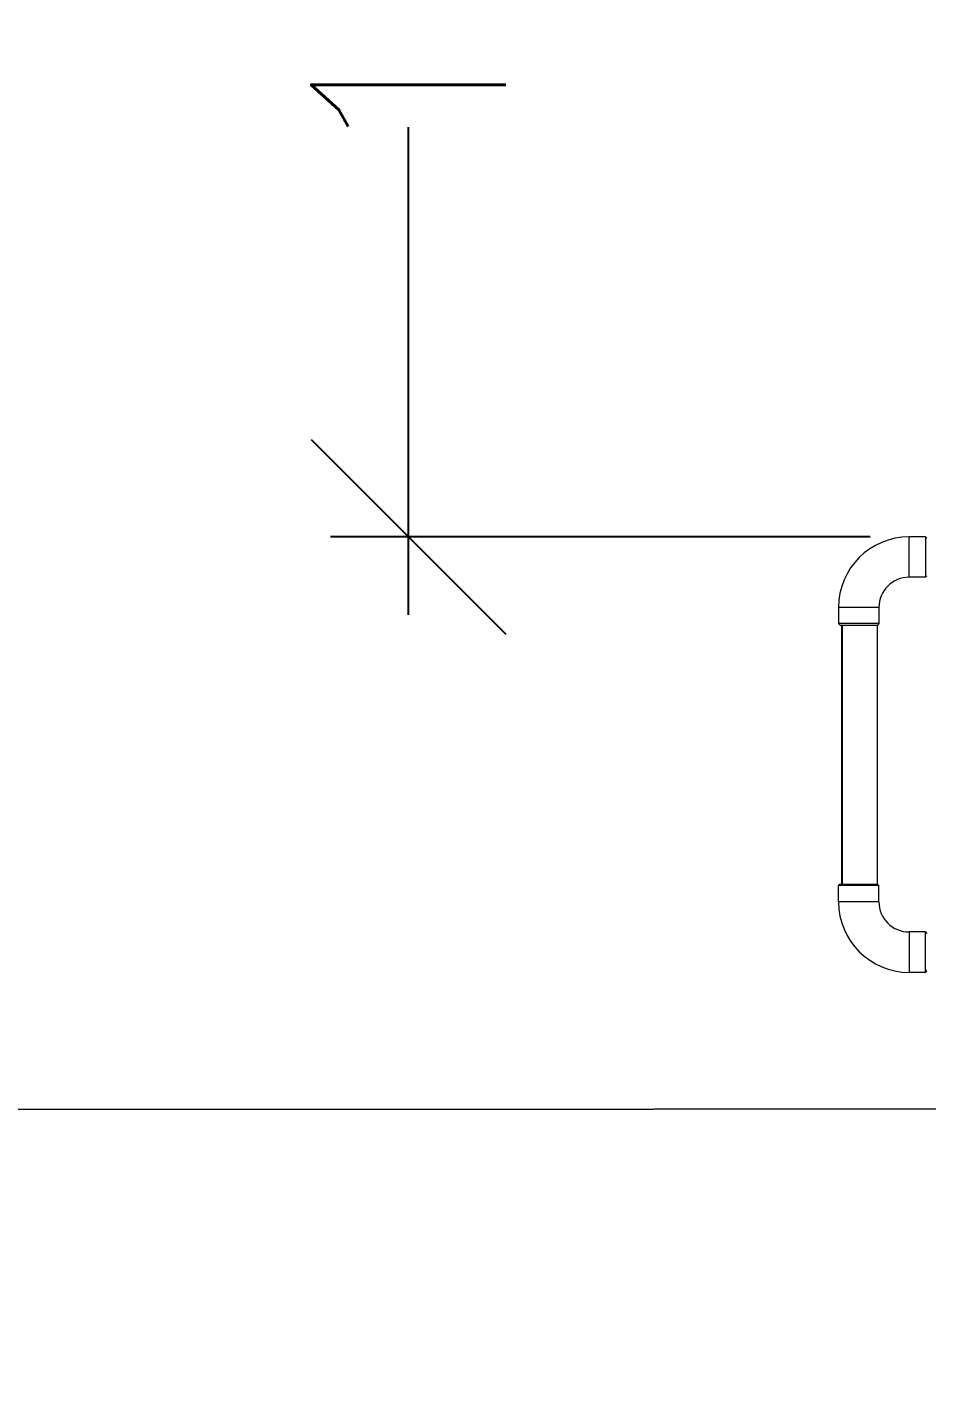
# Model space of a CAD drawing. Header units: inches. Extents: x 6 to 183294, y -48183 to 78918.
# Drawn here: x 149626 to 150782, y 41290 to 43035 of the extents above; entities that cross this region are included whole.
import ezdxf

# ---------------------------------------------------------------- set-up
doc = ezdxf.new("R2010")
doc.units = ezdxf.units.IN
doc.header["$MEASUREMENT"] = 0
doc.header["$PDMODE"] = 35
for name, color, linetype, lineweight in [('Aristas tangentes visibles(Kider)', 8, 'Continuous', 0), ('Aristas visibles(Kider)', 8, 'Continuous', 0), ('CASH COUNTERS', 8, 'Continuous', 0), ('DIM', 8, 'Continuous', 0), ('SDA_DIM', 8, 'Continuous', 5)]:
    doc.layers.add(name, color=color, linetype=linetype, lineweight=lineweight)
doc.styles.get("Standard").update_dxf_attribs({"font": 'txt.shx'})
doc.dimstyles.new('1-10', dxfattribs={"dimscale": 0.15, "dimtxt": 2.5, "dimasz": 2.5, "dimexe": 1, "dimexo": 0.5, "dimgap": 0.09, "dimtad": 0, "dimdec": 3, "dimzin": 0, "dimdsep": 46, "dimtxsty": 'Standard', "dimblk": 'OBLIQUE', "dimcen": 2.5, "dimdle": 1, "dimadec": 0, "dimazin": 0, "dimtfac": 1, "dimtdec": 3, "dimtofl": 0, "dimtmove": 0, "dimatfit": 3, "dimfxl": 0, "dimtolj": 1, "dimtzin": 0, "dimarcsym": 0})
doc.dimstyles.new('SDA-100', dxfattribs={"dimtxt": 0.2, "dimasz": 0.18, "dimexe": 0.18, "dimexo": 0.0625, "dimgap": 0.015, "dimtad": 0, "dimzin": 0, "dimdsep": 46, "dimtxsty": 'Standard', "dimblk": 'ARCHTICK', "dimcen": 0.09, "dimclrd": 27, "dimclre": 27, "dimclrt": 21, "dimadec": 0, "dimazin": 0, "dimtfac": 1, "dimtofl": 0, "dimtmove": 1, "dimatfit": 3, "dimfxl": 0, "dimtolj": 1, "dimtzin": 0, "dimlwd": -1, "dimlwe": -1, "dimarcsym": 0})

# ---------------------------------------------------------------- blocks, each defined once
blk = doc.blocks.new('_ArchTick')
at = {"color": 0, "const_width": 0.15}
blk.add_lwpolyline([(-0.5, -0.5), (0.5, 0.5)], dxfattribs=at)
blk = doc.blocks.new('*D781')
at = {"layer": 'Defpoints', "color": 0}
for p in [(152745, 41645.4), (148119.2, 41515.6), (152745, 41290)]:
    blk.add_point(p, dxfattribs=at)
at = {"layer": 'SDA_DIM', "color": 27}
for p, q in [((148119.2, 41515.7), (148119.2, 41645.5)), ((148119.2, 41645.4), (150431.5, 41645.4)), ((152745, 41645.4), (150432.7, 41645.4)), ((152745, 41290), (152745, 41645.5))]:
    blk.add_line(p, q, dxfattribs=at)
at = {"layer": 'SDA_DIM', "color": 27, "xscale": 0.18, "yscale": 0.18, "zscale": 0.18, "rotation": 180}
blk.add_blockref('_ArchTick', (148119.2, 41645.4), dxfattribs=at)
at = {"layer": 'SDA_DIM', "color": 27, "xscale": 0.18, "yscale": 0.18, "zscale": 0.18}
blk.add_blockref('_ArchTick', (152745, 41645.4), dxfattribs=at)
at = {"layer": 'SDA_DIM', "color": 21, "insert": (150432.1, 41645.4), "char_height": 0.2, "attachment_point": 5}
blk.add_mtext('\\A1;4625.78', dxfattribs=at)
blk = doc.blocks.new('A$C110C25FA')
at = {"layer": 'Aristas tangentes visibles(Kider)', "color": 3}
for p, q in [((-1045.7, 2218.8), (-1045.7, 2219.7)), ((-1045.7, 2218.1), (-1045.7, 2218.8)), ((-1045.7, 2218.1), (-1045.7, 2218.1)), ((-1045.7, 2213.1), (-1045.7, 2218.1)), ((-1045.7, 2207.9), (-1045.7, 2213.1))]:
    blk.add_line(p, q, dxfattribs=at)
at = {"layer": 'Aristas tangentes visibles(Kider)', "color": 1}
for p, q in [((-667.6, 2218.8), (-667.6, 2219.7)), ((-667.6, 2218.1), (-667.6, 2218.8)), ((-667.6, 2218.1), (-667.6, 2218.1)), ((-667.6, 2213.1), (-667.6, 2218.1)), ((-1045.7, 2173.1), (-1045.7, 2207.9)), ((-667.6, 2207.9), (-667.6, 2213.1)), ((-667.6, 2173.1), (-667.6, 2207.9)), ((-1045.7, 2167.9), (-1045.7, 2173.1)), ((-667.6, 2167.9), (-667.6, 2173.1)), ((-1135.4, 2129.1), (-1136.4, 2129.1)), ((-1134.8, 2129.1), (-1135.4, 2129.1)), ((-1134.7, 2129.1), (-1134.8, 2129.1)), ((-1129.7, 2129.1), (-1134.7, 2129.1)), ((-1124.5, 2129.1), (-1129.7, 2129.1)), ((-1089.7, 2129.1), (-1124.5, 2129.1)), ((-1084.5, 2129.1), (-1089.7, 2129.1)), ((-628.7, 2129.1), (-623.6, 2129.1)), ((-623.6, 2129.1), (-588.7, 2129.1)), ((-588.7, 2129.1), (-583.5, 2129.1)), ((-583.5, 2129.1), (-578.5, 2129.1)), ((-578.5, 2129.1), (-577.8, 2129.1)), ((-578.5, 2129.1), (-578.5, 2129.1)), ((-577.8, 2129.1), (-576.9, 2129.1))]:
    blk.add_line(p, q, dxfattribs=at)
at = {"layer": 'Aristas tangentes visibles(Kider)', "color": 92, "true_color": 0x00db00}
for p, q in [((-1023, 2214.7), (-690.2, 2214.7)), ((-1023, 2169.9), (-690.2, 2169.9))]:
    blk.add_line(p, q, dxfattribs=at)
at = {"layer": 'Aristas visibles(Kider)', "color": 3}
for p, q in [((-1045.7, 2219.7), (-1024.8, 2219.7)), ((-1024.8, 2218.8), (-1024.8, 2219.7)), ((-1023, 2217.9), (-1024.8, 2219.7)), ((-1024.8, 2218.1), (-1024.8, 2218.8)), ((-1024.8, 2213.1), (-1024.8, 2218.1)), ((-1024.8, 2218.1), (-1024.8, 2218.1)), ((-1024.8, 2207.9), (-1024.8, 2213.1))]:
    blk.add_line(p, q, dxfattribs=at)
at = {"layer": 'Aristas visibles(Kider)', "color": 1}
for p, q in [((-1023, 2217.9), (-1023, 2169.7)), ((-690.2, 2217.9), (-688.4, 2219.7)), ((-690.2, 2217.9), (-690.2, 2169.7)), ((-688.4, 2218.8), (-688.4, 2219.7)), ((-667.6, 2219.7), (-688.4, 2219.7)), ((-688.4, 2218.1), (-688.4, 2218.8)), ((-688.4, 2213.1), (-688.4, 2218.1)), ((-688.4, 2218.1), (-688.4, 2218.1)), ((-1024.8, 2173.1), (-1024.8, 2207.9)), ((-688.4, 2207.9), (-688.4, 2213.1)), ((-688.4, 2173.1), (-688.4, 2207.9)), ((-1045.7, 2167.9), (-1024.8, 2167.9)), ((-1024.8, 2167.9), (-1024.8, 2173.1)), ((-1024.8, 2167.9), (-1023, 2169.7)), ((-688.4, 2167.9), (-690.2, 2169.7)), ((-688.4, 2167.9), (-688.4, 2173.1)), ((-667.6, 2167.9), (-688.4, 2167.9)), ((-1136.4, 2108.2), (-1136.4, 2129.1)), ((-1084.5, 2108.2), (-1084.5, 2129.1)), ((-628.7, 2108.2), (-628.7, 2129.1)), ((-576.9, 2108.2), (-576.9, 2129.1)), ((-1136.4, 2108.2), (-1135.4, 2108.2)), ((-1136.4, 2108.2), (-1134.5, 2106.4)), ((-1135.4, 2108.2), (-1134.8, 2108.2)), ((-1134.8, 2108.2), (-1134.7, 2108.2)), ((-1134.7, 2108.2), (-1129.7, 2108.2)), ((-1129.7, 2108.2), (-1124.5, 2108.2)), ((-1124.5, 2108.2), (-1089.7, 2108.2)), ((-1089.7, 2108.2), (-1084.5, 2108.2)), ((-1084.5, 2108.2), (-1086.3, 2106.4)), ((-623.6, 2108.2), (-628.7, 2108.2)), ((-628.7, 2108.2), (-626.9, 2106.4)), ((-588.7, 2108.2), (-623.6, 2108.2)), ((-583.5, 2108.2), (-588.7, 2108.2)), ((-578.5, 2108.2), (-583.5, 2108.2)), ((-576.9, 2108.2), (-578.7, 2106.4)), ((-577.8, 2108.2), (-578.5, 2108.2)), ((-578.5, 2108.2), (-578.5, 2108.2)), ((-576.9, 2108.2), (-577.8, 2108.2))]:
    blk.add_line(p, q, dxfattribs=at)
at = {"layer": 'Aristas visibles(Kider)', "color": 92, "true_color": 0x00db00}
for p, q in [((-1023, 2215.8), (-690.2, 2215.8)), ((-1023, 2169.8), (-690.2, 2169.8))]:
    blk.add_line(p, q, dxfattribs=at)
at = {"layer": 'Aristas visibles(Kider)', "color": 1, "flags": 128}
blk.add_lwpolyline([(-1134.8, 2108.2), (-1134.3, 2107.8), (-1133.8, 2107.3), (-1133.5, 2107.1), (-1133.4, 2107), (-1133.3, 2106.9), (-1133.2, 2106.8), (-1133.2, 2106.7), (-1133.1, 2106.7), (-1133.1, 2106.6)], dxfattribs=at)
at = {"layer": 'Aristas visibles(Kider)', "color": 1}
for centre, radius, start, end in [((-1045.7, 2129.1), 90.7, 90, 180), ((-667.6, 2129.1), 90.7, 0, 90), ((-1045.7, 2129.1), 38.8, 90, 180), ((-667.6, 2129.1), 38.8, 0, 90)]:
    blk.add_arc(centre, radius, start, end, dxfattribs=at)
blk = doc.blocks.new('_Oblique')
at = {"color": 0, "linetype": 'ByBlock', "lineweight": -2}
blk.add_line((-0.5, -0.5), (0.5, 0.5), dxfattribs=at)
blk = doc.blocks.new('*D532')
at = {"layer": 'Defpoints', "color": 0, "transparency": 16777216}
for p in [(2.57, -12.5288, 197.598), (1.9266, -14.4188), (2.57, -14.4188, 197.598)]:
    blk.add_point(p, dxfattribs=at)
at = {"layer": 'DIM', "color": 0, "lineweight": -2, "transparency": 16777216}
for p, q in [((1.9266, -12.4288), (1.9266, -13.0552)), ((2.52, -12.5288), (1.8266, -12.5288)), ((1.9266, -14.5188), (1.9266, -13.8924)), ((2.52, -14.4188), (1.8266, -14.4188))]:
    blk.add_line(p, q, dxfattribs=at)
at = {"layer": 'DIM', "color": 0, "lineweight": -2, "transparency": 16777216, "xscale": 0.25, "yscale": 0.25, "zscale": 0.25}
for p, rotation in [((1.9266, -12.5288), 90), ((1.9266, -14.4188), 270)]:
    blk.add_blockref('_Oblique', p, dxfattribs=dict(at, rotation=rotation))
at = {"layer": 'DIM', "color": 0, "lineweight": -3, "transparency": 16777216, "insert": (1.9266, -13.4738), "char_height": 0.25, "attachment_point": 5, "rotation": 90}
blk.add_mtext('\\A1;1.890', dxfattribs=at)
blk = doc.blocks.new('gr cat')
at = {"layer": 'CASH COUNTERS', "color": 150, "xscale": 0.001000000000000001, "yscale": 0.001000000000000001, "zscale": 0.001000000000000001, "rotation": 90}
blk.add_blockref('A$C110C25FA', (4.699, -13.8419, 395.196), dxfattribs=at)
at = {"layer": 'DIM', "lineweight": -3}
dim = blk.add_linear_dim(base=(1.9266, -14.4188, 197.598), p1=(2.57, -12.5288, 395.196), p2=(2.57, -14.4188, 395.196), angle=90, dimstyle='1-10', override={"dimscale": 0.1}, dxfattribs=at)
dim.commit()
dim.dimension.update_dxf_attribs({"geometry": '*D532', "text_midpoint": (1.9266, -13.4738, 197.598)})

msp = doc.modelspace()

# ---------------------------------------------------------------- block references
at = {"color": 2, "xscale": 1000, "yscale": 1000, "zscale": 1000}
msp.add_blockref('gr cat', (148189.581, 56799.358, -295932.873), dxfattribs=at)

# ---------------------------------------------------------------- dimensions: what is measured, and where the dimension line sits
at = {"layer": 'SDA_DIM'}
dim = msp.add_linear_dim(base=(152744.979, 41645.354, -98334.873), p1=(148119.202, 41515.598, -295932.873), p2=(152744.979, 41289.968, -98334.873), dimstyle='SDA-100', dxfattribs=at)
dim.commit()
dim.dimension.update_dxf_attribs({"geometry": '*D781', "text_midpoint": (150432.09, 41645.354, -98334.873)})

doc.saveas('drawing.dxf')
